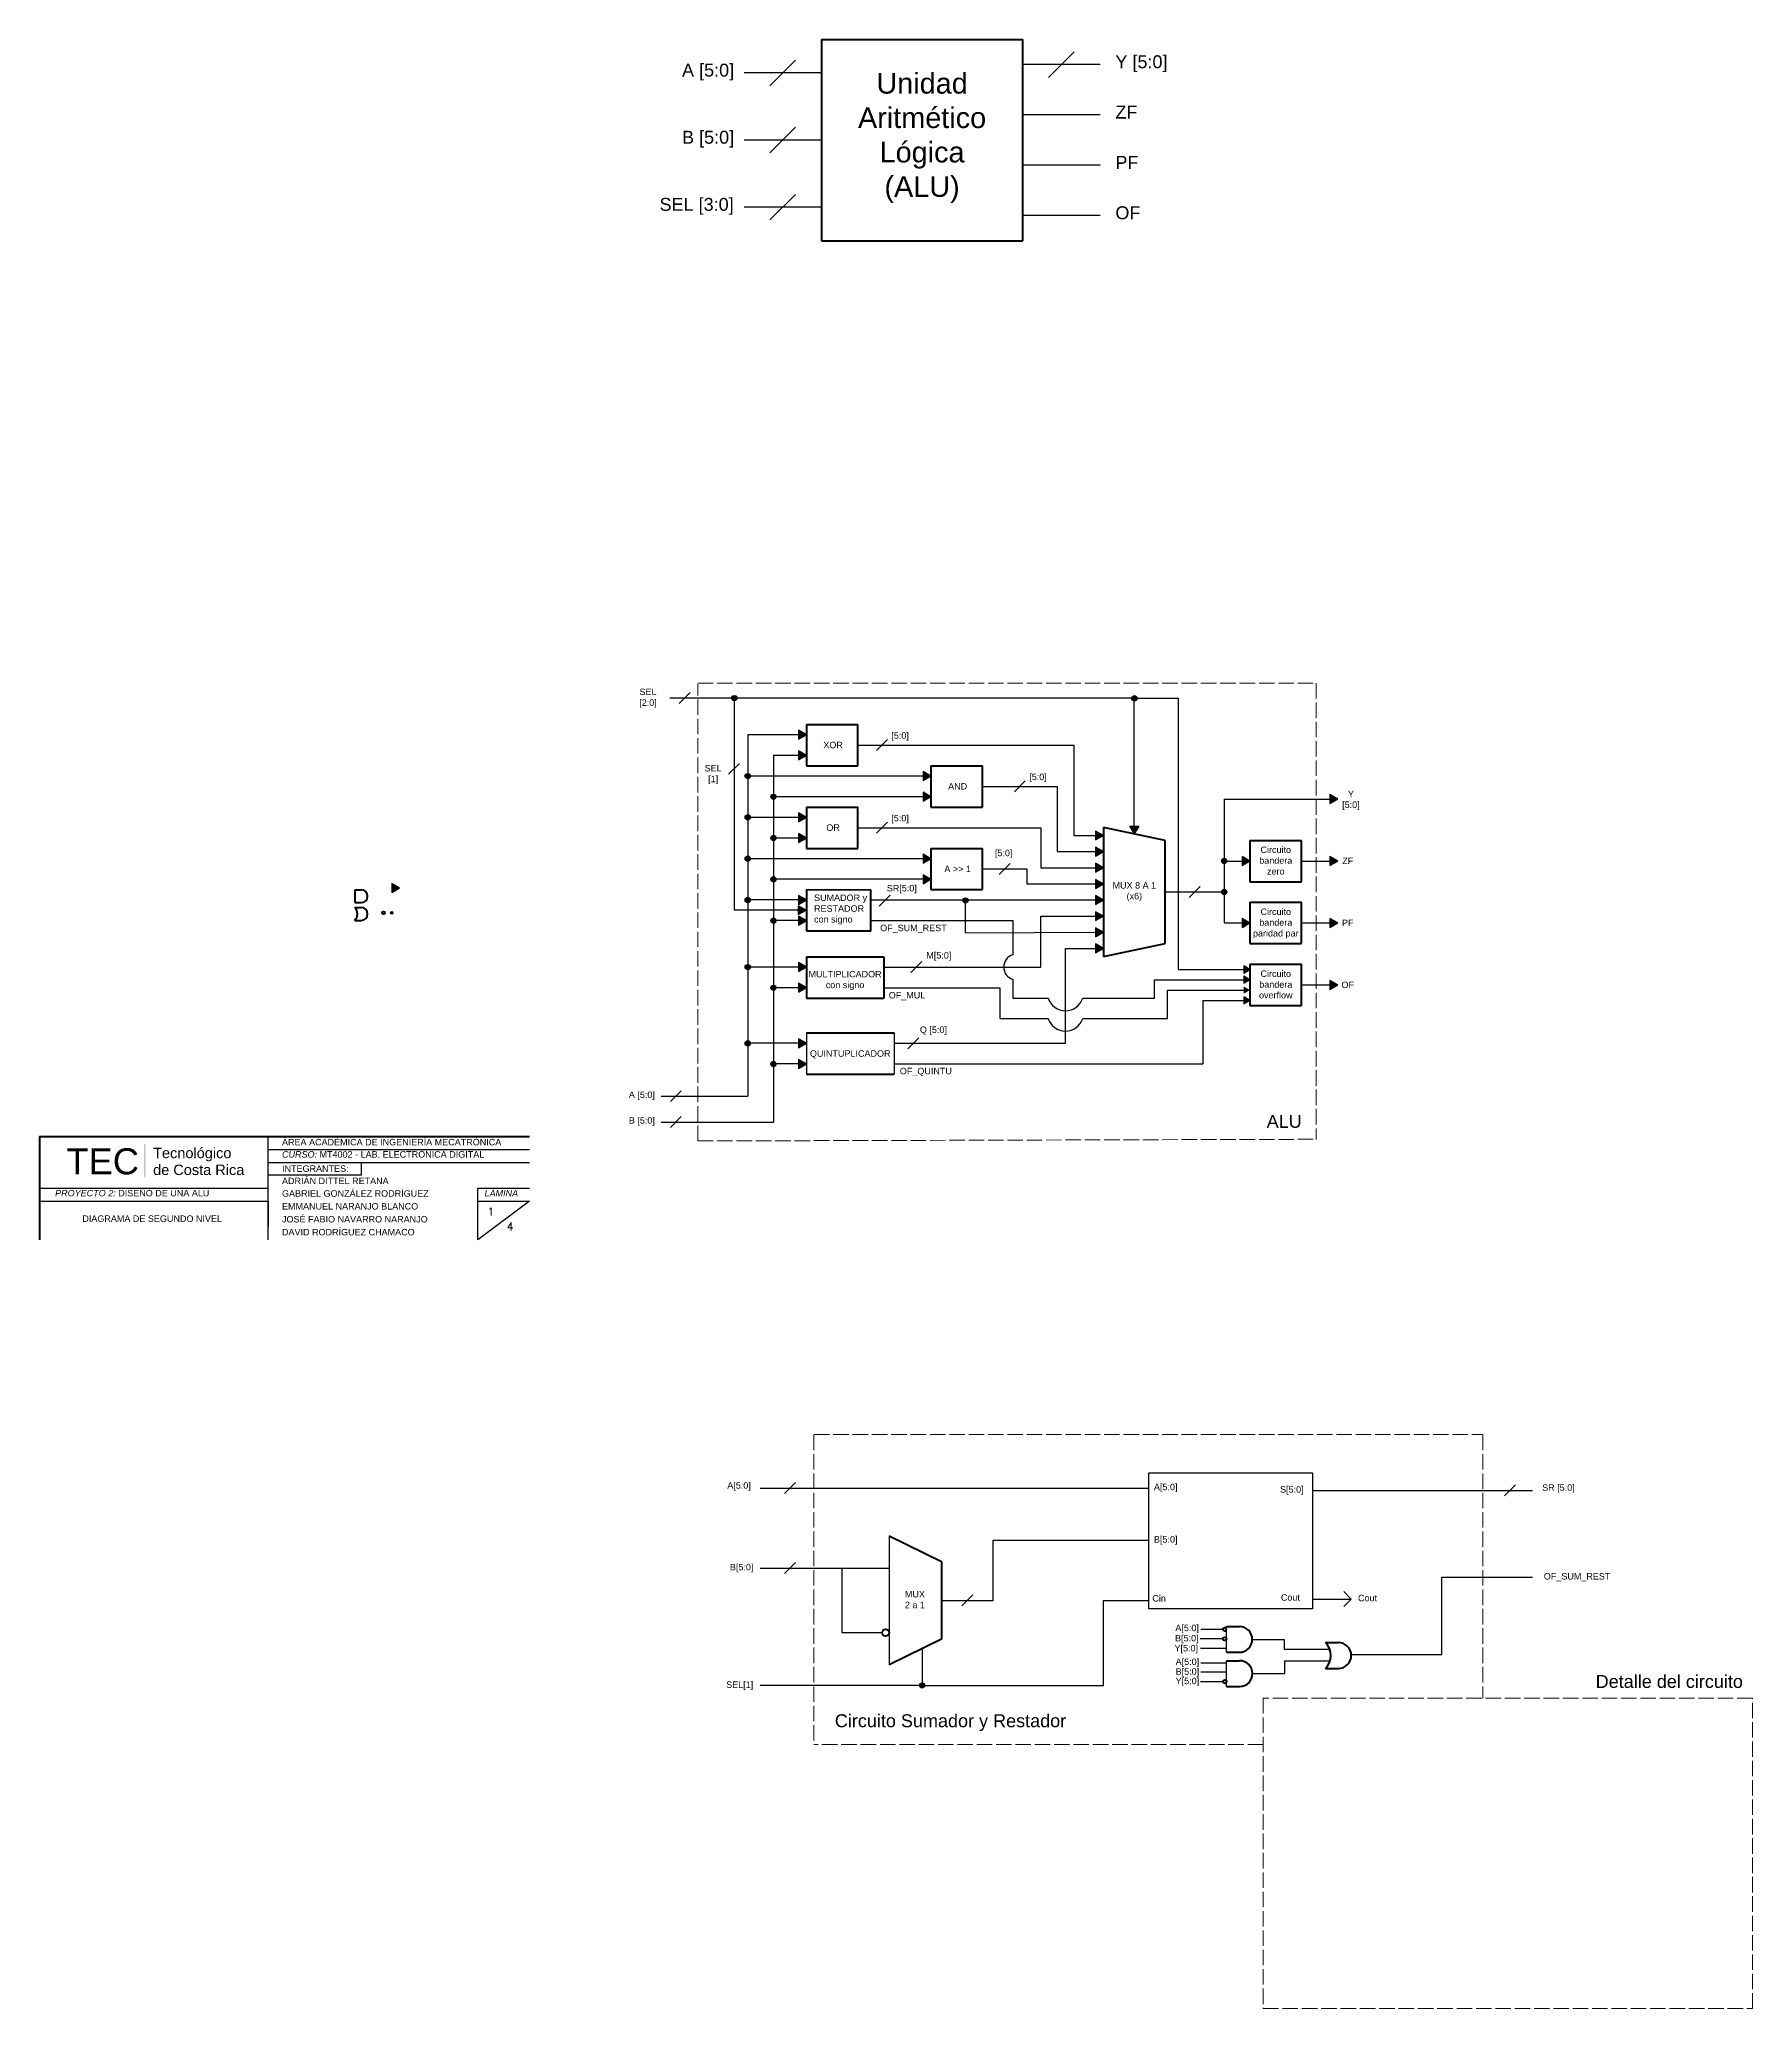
# Model space of a CAD drawing. Header units: millimetres. Extents: x -214 to 2146, y -376 to 1461.
# Drawn here: x -214 to 450, y -293 to 469 of the extents above; entities that cross this region are included whole.
import ezdxf

# ---------------------------------------------------------------- set-up
doc = ezdxf.new("R2010")
doc.units = ezdxf.units.MM
doc.header["$LTSCALE"] = 0.5
doc.linetypes.add('ACAD_ISO02W100', pattern=[15, 12, -3])
for name, color, linetype, lineweight in [('Cables', 7, 'Continuous', 30), ('Contorno', 7, 'Continuous', 40), ('Cuadro_dashed', 7, 'ACAD_ISO02W100', 20), ('Modulos', 7, 'Continuous', 40)]:
    doc.layers.add(name, color=color, linetype=linetype, lineweight=lineweight)
doc.layers.add('Texto', color=7, linetype='Continuous')
doc.styles.add('PDF Arial', font='arial.ttf')
doc.styles.add('Rotulado', font='arial.ttf', dxfattribs={"height": 10})
doc.styles.add('s1', font='romans.shx')

msp = doc.modelspace()

# ---------------------------------------------------------------- hatches: boundary and pattern name
at = {"layer": 'Cables'}
h = msp.add_hatch(color=256, dxfattribs=at)
h.dxf.hatch_style = 1
edge = h.paths.add_edge_path()
edge.add_arc((55.16, 214.22), 1, 0, 360)
h = msp.add_hatch(color=256, dxfattribs=at)
h.dxf.hatch_style = 1
edge = h.paths.add_edge_path()
edge.add_arc((210.2, 214.15), 1, 0, 360)
h = msp.add_hatch(color=256, dxfattribs=at)
h.dxf.hatch_style = 1
h.paths.add_polyline_path([(83.07, 200.03), (80.07, 201.76), (80.07, 198.3)])
h = msp.add_hatch(color=256, dxfattribs=at)
h.dxf.hatch_style = 1
h.paths.add_polyline_path([(83.07, 192.03), (80.07, 193.76), (80.07, 190.3)])
h = msp.add_hatch(color=256, dxfattribs=at)
h.dxf.hatch_style = 1
edge = h.paths.add_edge_path()
edge.add_arc((60.33, 184.03), 1, 0, 360)
h = msp.add_hatch(color=256, dxfattribs=at)
h.dxf.hatch_style = 1
h.paths.add_polyline_path([(131.34, 184.03), (128.34, 185.76), (128.34, 182.3)])
h = msp.add_hatch(color=256, dxfattribs=at)
h.dxf.hatch_style = 1
edge = h.paths.add_edge_path()
edge.add_arc((70.33, 176.03), 1, 0, 360)
h = msp.add_hatch(color=256, dxfattribs=at)
h.dxf.hatch_style = 1
h.paths.add_polyline_path([(131.34, 176.03), (128.34, 177.76), (128.34, 174.3)])
h = msp.add_hatch(color=256, dxfattribs=at)
h.dxf.hatch_style = 1
h.paths.add_polyline_path([(289.01, 175.12), (286.01, 176.86), (286.01, 173.39)])
h = msp.add_hatch(color=256, dxfattribs=at)
h.dxf.hatch_style = 1
edge = h.paths.add_edge_path()
edge.add_arc((60.33, 168.03), 1, 0, 360)
h = msp.add_hatch(color=256, dxfattribs=at)
h.dxf.hatch_style = 1
h.paths.add_polyline_path([(83.07, 168.03), (80.07, 169.76), (80.07, 166.3)])
h = msp.add_hatch(color=256, dxfattribs=at)
h.dxf.hatch_style = 1
edge = h.paths.add_edge_path()
edge.add_arc((70.33, 160.03), 1, 0, 360)
h = msp.add_hatch(color=256, dxfattribs=at)
h.dxf.hatch_style = 1
h.paths.add_polyline_path([(83.07, 160.03), (80.07, 161.76), (80.07, 158.3)])
h = msp.add_hatch(color=256, dxfattribs=at)
h.dxf.hatch_style = 1
h.paths.add_polyline_path([(198.19, 161), (195.19, 162.73), (195.19, 159.27)])
h = msp.add_hatch(color=256, dxfattribs=at)
h.dxf.hatch_style = 1
h.paths.add_polyline_path([(211.93, 164.62), (208.46, 164.62), (210.19, 161.62)])
h = msp.add_hatch(color=256, dxfattribs=at)
h.dxf.hatch_style = 1
edge = h.paths.add_edge_path()
edge.add_arc((60.33, 152.03), 1, 0, 360)
h = msp.add_hatch(color=256, dxfattribs=at)
h.dxf.hatch_style = 1
h.paths.add_polyline_path([(131.34, 152.03), (128.34, 153.76), (128.34, 150.3)])
h = msp.add_hatch(color=256, dxfattribs=at)
h.dxf.hatch_style = 1
h.paths.add_polyline_path([(198.19, 154.75), (195.19, 156.48), (195.19, 153.02)])
h = msp.add_hatch(color=256, dxfattribs=at)
h.dxf.hatch_style = 1
h.paths.add_polyline_path([(255.01, 151.12), (252.01, 152.86), (252.01, 149.39)])
h = msp.add_hatch(color=256, dxfattribs=at)
h.dxf.hatch_style = 1
h.paths.add_polyline_path([(289.01, 151.12), (286.01, 152.86), (286.01, 149.39)])
h = msp.add_hatch(color=256, dxfattribs=at)
h.dxf.hatch_style = 1
edge = h.paths.add_edge_path()
edge.add_arc((70.33, 144.03), 1, 0, 360)
h = msp.add_hatch(color=256, dxfattribs=at)
h.dxf.hatch_style = 1
h.paths.add_polyline_path([(131.34, 144.03), (128.34, 145.76), (128.34, 142.3)])
h = msp.add_hatch(color=256, dxfattribs=at)
h.dxf.hatch_style = 1
h.paths.add_polyline_path([(198.19, 148.5), (195.19, 150.23), (195.19, 146.77)])
h = msp.add_hatch(color=256, dxfattribs=at)
h.dxf.hatch_style = 1
edge = h.paths.add_edge_path()
edge.add_arc((245.01, 151.12), 1, 0, 360)
h = msp.add_hatch(color=256, dxfattribs=at)
h.dxf.hatch_style = 1
h.paths.add_polyline_path([(-74.6, 140.68), (-77.6, 142.41), (-77.6, 138.95)])
h = msp.add_hatch(color=256, dxfattribs=at)
h.dxf.hatch_style = 1
h.paths.add_polyline_path([(83.07, 136.03), (80.07, 137.76), (80.07, 134.3)])
h = msp.add_hatch(color=256, dxfattribs=at)
h.dxf.hatch_style = 1
h.paths.add_polyline_path([(198.19, 142.25), (195.19, 143.98), (195.19, 140.52)])
h = msp.add_hatch(color=256, dxfattribs=at)
h.dxf.hatch_style = 1
h.paths.add_polyline_path([(198.19, 136), (195.19, 137.73), (195.19, 134.27)])
h = msp.add_hatch(color=256, dxfattribs=at)
h.dxf.hatch_style = 1
edge = h.paths.add_edge_path()
edge.add_arc((245.01, 139.12), 1, 0, 360)
h = msp.add_hatch(color=256, dxfattribs=at)
h.dxf.hatch_style = 1
h.paths.add_polyline_path([(-77.14, 131.02, 1), (-78.14, 131.02, 1)])
h = msp.add_hatch(color=256, dxfattribs=at)
h.dxf.hatch_style = 1
edge = h.paths.add_edge_path()
edge.add_arc((60.33, 136.03), 1, 0, 360)
h = msp.add_hatch(color=256, dxfattribs=at)
h.dxf.hatch_style = 1
h.paths.add_polyline_path([(82.94, 132.08), (79.94, 133.81), (79.94, 130.35)])
h = msp.add_hatch(color=256, dxfattribs=at)
h.dxf.hatch_style = 1
h.paths.add_polyline_path([(83.07, 128.03), (80.07, 129.76), (80.07, 126.3)])
h = msp.add_hatch(color=256, dxfattribs=at)
h.dxf.hatch_style = 1
edge = h.paths.add_edge_path()
edge.add_arc((144.8, 135.84), 1, 0, 360)
h = msp.add_hatch(color=256, dxfattribs=at)
h.dxf.hatch_style = 1
h.paths.add_polyline_path([(198.19, 129.75), (195.19, 131.48), (195.19, 128.02)])
h = msp.add_hatch(color=256, dxfattribs=at)
h.dxf.hatch_style = 1
edge = h.paths.add_edge_path()
edge.add_arc((70.33, 128.03), 1, 0, 360)
h = msp.add_hatch(color=256, dxfattribs=at)
h.dxf.hatch_style = 1
h.paths.add_polyline_path([(198.19, 123.5), (195.19, 125.23), (195.19, 121.77)])
h = msp.add_hatch(color=256, dxfattribs=at)
h.dxf.hatch_style = 1
h.paths.add_polyline_path([(255.01, 127.12), (252.01, 128.86), (252.01, 125.39)])
h = msp.add_hatch(color=256, dxfattribs=at)
h.dxf.hatch_style = 1
h.paths.add_polyline_path([(289.01, 127.12), (286.01, 128.86), (286.01, 125.39)])
h = msp.add_hatch(color=256, dxfattribs=at)
h.dxf.hatch_style = 1
h.paths.add_polyline_path([(198.19, 117.25), (195.19, 118.98), (195.19, 115.52)])
h = msp.add_hatch(color=256, dxfattribs=at)
h.dxf.hatch_style = 1
edge = h.paths.add_edge_path()
edge.add_arc((60.33, 110.03), 1, 0, 360)
h = msp.add_hatch(color=256, dxfattribs=at)
h.dxf.hatch_style = 1
h.paths.add_polyline_path([(83.07, 110.03), (80.07, 111.76), (80.07, 108.3)])
h = msp.add_hatch(color=256, dxfattribs=at)
h.dxf.hatch_style = 1
h.paths.add_polyline_path([(255.01, 109.12), (252.61, 110.51), (252.61, 107.74)])
h = msp.add_hatch(color=256, dxfattribs=at)
h.dxf.hatch_style = 1
edge = h.paths.add_edge_path()
edge.add_arc((70.33, 102.03), 1, 0, 360)
h = msp.add_hatch(color=256, dxfattribs=at)
h.dxf.hatch_style = 1
h.paths.add_polyline_path([(83.07, 102.03), (80.07, 103.76), (80.07, 100.3)])
h = msp.add_hatch(color=256, dxfattribs=at)
h.dxf.hatch_style = 1
h.paths.add_polyline_path([(254.93, 101.1), (252.53, 102.48), (252.53, 99.71)])
h = msp.add_hatch(color=256, dxfattribs=at)
h.dxf.hatch_style = 1
h.paths.add_polyline_path([(254.99, 105.13), (252.59, 106.52), (252.59, 103.74)])
h = msp.add_hatch(color=256, dxfattribs=at)
h.dxf.hatch_style = 1
h.paths.add_polyline_path([(255.01, 105.12), (252.61, 106.51), (252.61, 103.74)])
h = msp.add_hatch(color=256, dxfattribs=at)
h.dxf.hatch_style = 1
h.paths.add_polyline_path([(255.01, 101.12), (252.61, 102.51), (252.61, 99.74)])
h = msp.add_hatch(color=256, dxfattribs=at)
h.dxf.hatch_style = 1
h.paths.add_polyline_path([(289.01, 103.12), (286.01, 104.86), (286.01, 101.39)])
h = msp.add_hatch(color=256, dxfattribs=at)
h.dxf.hatch_style = 1
h.paths.add_polyline_path([(255.01, 97.12), (252.61, 98.51), (252.61, 95.74)])
h = msp.add_hatch(color=256, dxfattribs=at)
h.dxf.hatch_style = 1
edge = h.paths.add_edge_path()
edge.add_arc((60.33, 80.5), 1, 0, 360)
h = msp.add_hatch(color=256, dxfattribs=at)
h.dxf.hatch_style = 1
h.paths.add_polyline_path([(80.07, 78.77), (83.07, 80.5), (80.07, 82.23)])
h = msp.add_hatch(color=256, dxfattribs=at)
h.dxf.hatch_style = 1
edge = h.paths.add_edge_path()
edge.add_arc((70.33, 72.5), 1, 0, 360)
h = msp.add_hatch(color=256, dxfattribs=at)
h.dxf.hatch_style = 1
h.paths.add_polyline_path([(80.07, 70.77), (83.07, 72.5), (80.07, 74.23)])
h = msp.add_hatch(color=256, dxfattribs=at)
h.dxf.hatch_style = 1
edge = h.paths.add_edge_path()
edge.add_arc((127.92, -168.24), 1, 0, 360)

# ---------------------------------------------------------------- linework, layer by layer
for p, q in [((-125.48, 4.37), (-125.48, 44.37)), ((-125.48, 39.37), (-24.19, 39.37)), ((-125.48, 34.37), (-24.19, 34.37)), ((-214.19, 24.37), (-125.48, 24.37)), ((-89.28, 29.37), (-125.48, 29.37)), ((-44.19, 24.37), (-24.19, 24.37)), ((-44.19, 4.37), (-44.19, 24.37)), ((-214.19, 19.37), (-125.48, 19.37)), ((-125.48, 19.37), (-125.48, 14.37)), ((-44.19, 19.37), (-24.19, 19.37)), ((-24.19, 19.37), (-44.19, 4.37)), ((-125.48, 14.37), (-125.48, 9.37))]:
    msp.add_line(p, q)
at = {"color": 7}
msp.add_line((-89.28, 29.37), (-89.28, 34.37), dxfattribs=at)
at = {"color": 251, "true_color": 0x4b4b4b, "transparency": 33554559}
for points in [[(-172.97, 41.35), (-173.69, 41.35), (-172.97, 28.59)], [(-173.69, 41.35), (-172.97, 28.59), (-173.69, 28.59)]]:
    msp.add_solid(points, dxfattribs=at)
at = {"layer": 'Cables', "color": 7}
for p, q in [((88.92, 469.4), (88.92, 443.4)), ((166.92, 469.4), (166.92, 449.9)), ((68.97, 451.45), (78.87, 461.35)), ((196.92, 459.65), (166.92, 459.65)), ((176.97, 454.7), (186.87, 464.6)), ((88.92, 456.4), (58.92, 456.4)), ((88.92, 443.4), (88.92, 417.4)), ((166.92, 449.9), (166.92, 430.4)), ((68.97, 425.45), (78.87, 435.35)), ((196.92, 440.15), (166.92, 440.15)), ((88.92, 430.4), (58.92, 430.4)), ((166.92, 430.4), (166.92, 410.9)), ((196.92, 420.65), (166.92, 420.65)), ((88.92, 417.4), (88.92, 391.4)), ((88.92, 404.4), (58.92, 404.4)), ((68.97, 399.45), (78.87, 409.35)), ((166.92, 410.9), (166.92, 391.4)), ((196.92, 401.15), (166.92, 401.15)), ((210.19, 214.22), (30.19, 214.22)), ((210.19, 161.62), (210.19, 214.22)), ((60.33, 200.03), (60.33, 60.02)), ((83.07, 200.03), (60.33, 200.03)), ((83.07, 204.03), (83.07, 196.03)), ((70.33, 192.03), (70.33, 50.02)), ((83.07, 192.03), (70.33, 192.03)), ((83.07, 196.03), (83.07, 188.03)), ((103.07, 196.03), (186.77, 196.03)), ((186.77, 196.03), (186.77, 161)), ((128.34, 184.03), (60.33, 184.03)), ((131.34, 188.03), (131.34, 180.03)), ((128.34, 176.03), (70.33, 176.03)), ((131.34, 180.03), (131.34, 172.03)), ((151.34, 180.03), (180.28, 180.03)), ((180.28, 180.03), (180.28, 154.75)), ((83.07, 168.03), (60.33, 168.03)), ((83.07, 172.03), (83.07, 164.03)), ((245.01, 175.12), (245.01, 127.12)), ((245.01, 175.12), (245.01, 151.12)), ((245.01, 175.12), (287.01, 175.12)), ((83.07, 164.03), (83.07, 156.03)), ((103.07, 164.03), (173.98, 164.03)), ((173.98, 164.03), (173.98, 148.5)), ((186.77, 161), (198.19, 161)), ((198.19, 164.12), (198.19, 157.87)), ((83.07, 160.03), (70.33, 160.03)), ((131.34, 156.03), (131.34, 148.03)), ((180.28, 154.75), (198.19, 154.75)), ((198.19, 157.87), (198.19, 151.62)), ((255.01, 159.12), (255.01, 151.12)), ((128.34, 152.03), (60.33, 152.03)), ((131.34, 148.03), (131.34, 140.03)), ((151.34, 148.03), (168.47, 148.03)), ((168.47, 148.03), (168.47, 142.25)), ((173.98, 148.5), (198.19, 148.5)), ((198.19, 151.62), (198.19, 145.37)), ((198.19, 145.37), (198.19, 139.12)), ((245.01, 151.12), (245.01, 127.12)), ((245.01, 151.12), (255.01, 151.12)), ((255.01, 151.12), (255.01, 143.12)), ((275.01, 151.12), (287.01, 151.12)), ((128.34, 144.03), (70.33, 144.03)), ((83.07, 140.03), (83.07, 132.03)), ((108.1, 131.98), (108.1, 139.98)), ((168.47, 142.25), (198.19, 142.25)), ((198.19, 139.12), (198.19, 132.87)), ((222.19, 139.12), (245.01, 139.12)), ((82.94, 132.08), (55.16, 132.08)), ((83.07, 136.03), (60.33, 136.03)), ((83.07, 132.03), (83.07, 124.03)), ((108.1, 136.03), (195.19, 136.03)), ((108.1, 123.98), (108.1, 131.98)), ((144.77, 123.29), (144.77, 135.81)), ((173.98, 110.03), (173.98, 129.75)), ((173.98, 129.75), (198.19, 129.75)), ((198.19, 132.87), (198.19, 126.62)), ((255.01, 135.12), (255.01, 127.12)), ((83.07, 128.03), (70.33, 128.03)), ((108.1, 128.03), (163.07, 128.03)), ((144.77, 123.29), (198.19, 123.5)), ((163.07, 128.03), (163.07, 114.8)), ((198.19, 126.62), (198.19, 120.37)), ((245.01, 127.12), (245.01, 127.12)), ((245.01, 127.12), (255.01, 127.12)), ((255.01, 127.12), (255.01, 119.12)), ((275.01, 127.12), (287.01, 127.12)), ((183.49, 80.5), (183.51, 117.25)), ((183.51, 117.25), (198.19, 117.25)), ((198.19, 120.37), (198.19, 114.12)), ((80.07, 110.03), (60.33, 110.03)), ((83.07, 114.03), (83.07, 106.03)), ((113.07, 114.03), (113.07, 106.03)), ((113.07, 110.03), (173.98, 110.03)), ((235.34, 109.12), (252.61, 109.12)), ((255.01, 111.12), (255.01, 107.12)), ((255.01, 107.12), (255.01, 103.12)), ((80.07, 102.03), (70.33, 102.03)), ((83.07, 106.03), (83.07, 98.03)), ((113.07, 106.03), (113.07, 98.03)), ((113.07, 102.03), (158.07, 102.03)), ((158.07, 102.03), (158.07, 90.17)), ((163.07, 105.26), (163.07, 98.03)), ((218.05, 105.13), (252.59, 105.13)), ((218.07, 98.03), (218.07, 105.13)), ((222.99, 101.1), (252.53, 101.1)), ((223.07, 90.17), (223.07, 101.1)), ((255.01, 103.12), (255.01, 99.12)), ((275.01, 103.12), (287.01, 103.12)), ((163.07, 98.03), (176.82, 98.03)), ((190.18, 98.03), (218.07, 98.03)), ((236.77, 97.12), (252.61, 97.12)), ((255.01, 99.12), (255.01, 95.12)), ((83.07, 84.5), (83.07, 76.5)), ((158.07, 90.17), (176.82, 90.17)), ((190.18, 90.17), (223.07, 90.17)), ((80.07, 80.5), (60.33, 80.5)), ((83.07, 76.5), (83.07, 68.5)), ((117.07, 80.5), (183.49, 80.5)), ((80.07, 72.5), (70.33, 72.5)), ((117.07, 72.5), (236.77, 72.5)), ((26.8, 60.02), (60.33, 60.02)), ((26.8, 50.02), (70.33, 50.02)), ((65.13, -91.76), (215.86, -91.76)), ((279.27, -92.67), (364.45, -92.67)), ((115.13, -110.29), (115.13, -135.29)), ((155.44, -111.96), (215.83, -111.96)), ((65.13, -122.79), (115.13, -122.79)), ((96.84, -122.79), (96.84, -147.79)), ((115.13, -135.29), (115.13, -160.29)), ((198.28, -135.29), (215.83, -135.29)), ((279.27, -134.79), (294.27, -134.79)), ((96.84, -147.79), (112.46, -147.79)), ((244.52, -150.19), (235.73, -150.19)), ((244.53, -146.56), (235.9, -146.56)), ((245.91, -150.4), (245.91, -145.4)), ((245.91, -155.4), (245.91, -150.4)), ((255.91, -150.4), (268.3, -150.4)), ((268.3, -150.41), (268.3, -154.19)), ((127.92, -153.99), (127.92, -168.24)), ((245.97, -163.67), (245.97, -158.67)), ((268.3, -154.19), (285.86, -154.19)), ((268.38, -158.67), (286.04, -158.67)), ((268.38, -158.67), (268.38, -163.67)), ((294.27, -156.27), (329.36, -156.27)), ((244.59, -166.83), (235.81, -166.83)), ((245.97, -168.67), (245.97, -163.67)), ((255.97, -163.67), (268.38, -163.67))]:
    msp.add_line(p, q, dxfattribs=at)
at = {"layer": 'Cables'}
for p, q in [((33.79, 212.1), (38.03, 216.34)), ((55.16, 132.08), (55.16, 214.22)), ((210.19, 214.22), (227.24, 214.22)), ((227.24, 214.22), (227.24, 109.11)), ((110.22, 193.91), (114.46, 198.15)), ((52.89, 184.7), (57.13, 188.94)), ((163.69, 177.91), (167.93, 182.15)), ((110.22, 161.91), (114.46, 166.15)), ((157.78, 145.91), (162.03, 150.15)), ((111.27, 133.66), (115.52, 137.9)), ((231.48, 137), (235.72, 141.25)), ((123.6, 107.91), (127.84, 112.15)), ((227.24, 109.11), (235.34, 109.12)), ((236.77, 97.12), (236.77, 72.5)), ((117.07, 84.5), (117.07, 68.5)), ((122.42, 78.38), (126.66, 82.62)), ((30.37, 57.9), (34.61, 62.15)), ((30.37, 47.9), (34.61, 52.15)), ((74.57, -93.88), (78.81, -89.63)), ((353.7, -94.79), (357.94, -90.55)), ((155.44, -135.29), (155.44, -111.96)), ((74.57, -124.91), (78.81, -120.66)), ((329.36, -156.27), (329.36, -126.27)), ((329.36, -126.27), (364.45, -126.27)), ((135.44, -135.29), (155.44, -135.29)), ((143.31, -137.41), (147.56, -133.16)), ((198.28, -168.24), (198.28, -135.29)), ((291.36, -131.86), (294.26, -134.79)), ((291.36, -137.72), (294.26, -134.79)), ((245.79, -153.89), (235.79, -153.89)), ((245.96, -159.59), (235.96, -159.59)), ((245.92, -163.05), (235.92, -163.05)), ((127.92, -168.24), (65.13, -168.24)), ((127.92, -168.24), (198.28, -168.24))]:
    msp.add_line(p, q, dxfattribs=at)
at = {"layer": 'Cables', "color": 7}
for points in [[(83.07, 200.03), (80.07, 201.76), (80.07, 198.3)], [(83.07, 192.03), (80.07, 193.76), (80.07, 190.3)], [(131.34, 184.03), (128.34, 185.76), (128.34, 182.3)], [(131.34, 176.03), (128.34, 177.76), (128.34, 174.3)], [(289.01, 175.12), (286.01, 176.86), (286.01, 173.39)], [(83.07, 168.03), (80.07, 169.76), (80.07, 166.3)], [(83.07, 160.03), (80.07, 161.76), (80.07, 158.3)], [(198.19, 161), (195.19, 162.73), (195.19, 159.27)], [(210.19, 161.62), (208.46, 164.62), (211.93, 164.62)], [(131.34, 152.03), (128.34, 153.76), (128.34, 150.3)], [(198.19, 154.75), (195.19, 156.48), (195.19, 153.02)], [(255.01, 151.12), (252.01, 152.86), (252.01, 149.39)], [(289.01, 151.12), (286.01, 152.86), (286.01, 149.39)], [(131.34, 144.03), (128.34, 145.76), (128.34, 142.3)], [(198.19, 148.5), (195.19, 150.23), (195.19, 146.77)], [(-74.6, 140.68), (-77.6, 142.41), (-77.6, 138.95)], [(83.07, 136.03), (80.07, 137.76), (80.07, 134.3)], [(198.19, 142.25), (195.19, 143.98), (195.19, 140.52)], [(198.19, 136), (195.19, 137.73), (195.19, 134.27)], [(82.94, 132.08), (79.94, 133.81), (79.94, 130.35)], [(83.07, 128.03), (80.07, 129.76), (80.07, 126.3)], [(198.19, 129.75), (195.19, 131.48), (195.19, 128.02)], [(198.19, 123.5), (195.19, 125.23), (195.19, 121.77)], [(255.01, 127.12), (252.01, 128.86), (252.01, 125.39)], [(289.01, 127.12), (286.01, 128.86), (286.01, 125.39)], [(198.19, 117.25), (195.19, 118.98), (195.19, 115.52)], [(83.07, 110.03), (80.07, 111.76), (80.07, 108.3)], [(255.01, 109.12), (252.61, 110.51), (252.61, 107.74)], [(83.07, 102.03), (80.07, 103.76), (80.07, 100.3)], [(254.99, 105.13), (252.59, 106.52), (252.59, 103.74)], [(255.01, 105.12), (252.61, 106.51), (252.61, 103.74)], [(289.01, 103.12), (286.01, 104.86), (286.01, 101.39)], [(255.01, 97.12), (252.61, 98.51), (252.61, 95.74)], [(83.07, 80.5), (80.07, 82.23), (80.07, 78.77)], [(83.07, 72.5), (80.07, 74.23), (80.07, 70.77)], [(215.85, -85.84), (279.27, -85.84), (279.27, -138.62), (215.85, -138.62)]]:
    msp.add_lwpolyline(points, close=True, dxfattribs=at)
at = {"layer": 'Cables'}
for centre, radius in [((55.16, 214.22), 1), ((210.2, 214.15), 1), ((60.33, 184.03), 1), ((70.33, 176.03), 1), ((60.33, 168.03), 1), ((70.33, 160.03), 1), ((60.33, 152.03), 1), ((70.33, 144.03), 1), ((245.01, 151.12), 1), ((245.01, 139.12), 1), ((-77.64, 131.02), 0.5), ((60.33, 136.03), 1), ((144.8, 135.84), 1), ((70.33, 128.03), 1), ((60.33, 110.03), 1), ((70.33, 102.03), 1), ((60.33, 80.5), 1), ((70.33, 72.5), 1), ((127.92, -168.24), 1)]:
    msp.add_circle(centre, radius, dxfattribs=at)
at = {"layer": 'Cables', "color": 7}
for centre, radius, start, end in [((164.57, 110.03), 5, 107.4026, 252.5974), ((183.5, 100.12), 7, 197.4026, 342.5974), ((183.5, 92.26), 7, 197.4026, 342.5974)]:
    msp.add_arc(centre, radius, start, end, dxfattribs=at)
at = {"layer": 'Contorno'}
for p, q in [((-91.96, 139.99), (-91.96, 134.99)), ((-91.96, 139.99), (-89.46, 139.99)), ((-91.96, 134.99), (-89.46, 134.99)), ((-91.96, 133.12), (-89.46, 133.12)), ((-91.96, 128.12), (-89.46, 128.12)), ((-214.19, 44.37), (-214.19, 4.37)), ((-214.19, 44.37), (-24.19, 44.37)), ((245.91, -145.4), (250.91, -145.4)), ((284.28, -151.65), (289.28, -151.65)), ((245.91, -155.4), (250.91, -155.4)), ((245.97, -158.67), (250.97, -158.67)), ((284.28, -161.65), (289.28, -161.65)), ((245.97, -168.67), (250.97, -168.67))]:
    msp.add_line(p, q, dxfattribs=at)
for centre, radius in [((-80.83, 131.02), 0.5), ((113.78, -147.78), 1.33), ((245.22, -146.53), 0.685), ((245.22, -150.19), 0.685), ((245.26, -166.78), 0.685)]:
    msp.add_circle(centre, radius, dxfattribs=at)
for centre, radius, start, end in [((-89.46, 137.49), 2.5, 270, 90), ((-94.46, 130.62), 3.54, 315, 45), ((-89.46, 130.62), 2.5, 270, 90), ((250.91, -150.4), 5, 270, 90), ((279.28, -156.65), 7.07, 315, 45), ((289.28, -156.65), 5, 270, 90), ((250.97, -163.67), 5, 270, 90)]:
    msp.add_arc(centre, radius, start, end, dxfattribs=at)
at = {"layer": 'Cuadro_dashed', "color": 7}
for p, q in [((41.01, 220.06), (280.61, 220.06)), ((41.01, 42.71), (41.01, 219.58)), ((280.61, 220.06), (280.61, 43.18)), ((41.01, 42.67), (280.61, 43.33)), ((86, -71.09), (86, -191.09)), ((86, -71.09), (345.12, -71.09)), ((345.25, -71.09), (345.27, -173.15)), ((260.12, -191.09), (86, -191.09))]:
    msp.add_line(p, q, dxfattribs=at)
at = {"layer": 'Cuadro_dashed'}
for p, q in [((260.12, -173.15), (260.12, -293.43)), ((449.83, -173.15), (260.12, -173.15)), ((449.83, -293.43), (449.83, -173.15)), ((260.12, -293.43), (449.83, -293.43))]:
    msp.add_line(p, q, dxfattribs=at)
at = {"layer": 'Modulos', "color": 7}
for p, q in [((88.92, 469.4), (88.92, 391.4)), ((88.92, 469.4), (166.92, 469.4)), ((166.92, 391.4), (166.92, 469.4)), ((88.92, 391.4), (166.92, 391.4)), ((198.19, 164.12), (198.19, 114.12)), ((222.19, 159.12), (198.19, 164.12)), ((222.19, 119.12), (222.19, 159.12)), ((198.19, 114.12), (222.19, 119.12)), ((113.07, 114.03), (113.07, 98.03)), ((115.13, -110.29), (135.44, -120.29)), ((135.44, -120.29), (135.44, -150.29)), ((135.44, -150.29), (115.13, -160.29))]:
    msp.add_line(p, q, dxfattribs=at)
at = {"layer": 'Modulos'}
for p, q in [((83.07, 204.03), (103.07, 204.03)), ((83.07, 204.03), (83.07, 188.03)), ((103.07, 188.03), (103.07, 204.03)), ((83.07, 188.03), (103.07, 188.03)), ((131.34, 188.03), (151.34, 188.03)), ((131.34, 188.03), (131.34, 172.03)), ((151.34, 172.03), (151.34, 188.03)), ((83.07, 172.03), (103.07, 172.03)), ((83.07, 172.03), (83.07, 156.03)), ((103.07, 156.03), (103.07, 172.03)), ((131.34, 172.03), (151.34, 172.03)), ((83.07, 156.03), (103.07, 156.03)), ((131.34, 156.03), (151.34, 156.03)), ((131.34, 156.03), (131.34, 140.03)), ((151.34, 140.03), (151.34, 156.03)), ((255.01, 159.12), (275.01, 159.12)), ((255.01, 159.12), (255.01, 143.12)), ((275.01, 143.12), (275.01, 159.12)), ((83.07, 140.03), (108.1, 139.98)), ((83.07, 140.03), (83.07, 124.03)), ((108.1, 123.92), (108.1, 139.92)), ((131.34, 140.03), (151.34, 140.03)), ((255.01, 143.12), (275.01, 143.12)), ((255.01, 135.12), (275.01, 135.12)), ((255.01, 135.12), (255.01, 119.12)), ((275.01, 119.12), (275.01, 135.12)), ((83.07, 124.03), (108.1, 124.03)), ((255.01, 119.12), (275.01, 119.12)), ((83.07, 114.03), (113.07, 114.03)), ((83.07, 114.03), (83.07, 98.03)), ((255.01, 111.12), (275.01, 111.12)), ((255.01, 111.12), (255.01, 95.12)), ((275.01, 95.12), (275.01, 111.12)), ((83.07, 98.03), (113.07, 98.03)), ((255.01, 95.12), (275.01, 95.12)), ((83.07, 84.5), (117.07, 84.5)), ((83.07, 68.5), (117.07, 68.5))]:
    msp.add_line(p, q, dxfattribs=at)

# ---------------------------------------------------------------- texts
at = {"color": 250, "true_color": 0x1c1c1c, "attachment_point": 7, "style": 'PDF Arial'}
for s, insert, char_height in [('TEC', (-203.73, 29.61), 10.079), ('Tecnológico', (-170.11, 34.79), 4.0315), ('de Costa Rica', (-170.11, 29.42), 4.0315)]:
    msp.add_mtext(s, dxfattribs=dict(at, insert=insert, char_height=char_height))
at = {"layer": 'Texto', "color": 7, "attachment_point": 1, "style": 'Rotulado'}
for s, width, heights, insert, char_height in [('A [5:0]', 23.14, [9.56], (34.89, 459.99), 5), ('Y [5:0]', 23.14, [9.56], (202.85, 463.24), 5), ('\\pxqc;Unidad Aritmético Lógica\\P(ALU)', 78, [53.22], (88.92, 456.4), 8), ('ZF', 23.14, [9.56], (202.85, 443.74), 5), ('B [5:0]', 23.14, [9.56], (34.89, 433.99), 5), ('PF', 23.14, [9.56], (202.85, 424.24), 5), ('SEL [3:0]', 31.8461, [9.79], (26.18, 407.99), 5), ('OF', 23.14, [9.56], (202.85, 404.74), 5), ('A[5:0]', 10.3743, [3.2], (52.43, -89.51), 2.5), ('A[5:0]', 10.3743, [3.2], (217.79, -90.1), 2.5), ('S[5:0]', 10.3743, [3.2], (266.67, -91.05), 2.5), ('SR [5:0]', 14.6628, [4.4], (368.26, -90.35), 2.5), ('B[5:0]', 10.3743, [3.2], (217.79, -110.4), 2.5), ('B[5:0]', 10.3743, [3.2], (53.43, -121.15), 2.5), ('OF_SUM_REST', 10.3743, [11.36], (368.9, -124.72), 2.5), ('\\pxqc;MUX\\P2 a 1', 10.2326, [7.31], (120.04, -131.66), 2.5), ('Cin', 10.3743, [3.2], (217.15, -133.23), 2.5), ('Cout', 10.3743, [3.2], (266.99, -132.92), 2.5), ('Cout', 10.3743, [3.2], (296.89, -133.13), 2.5), ('A[5:0]', 10.3743, [3.2], (226.09, -144.71), 2.5), ('Y[5:0]', 10.3743, [3.2], (225.76, -152.57), 2.5), ('B[5:0]', 10.3743, [3.2], (225.98, -148.69), 2.5), ('A[5:0]', 10.3743, [3.2], (226.2, -157.84), 2.5), ('SEL[1]', 10.3743, [3.2], (51.99, -166.7), 2.5), ('Y[5:0]', 10.3743, [3.2], (226.2, -165.26), 2.5), ('B[5:0]', 10.3743, [3.2], (226.2, -161.61), 2.5)]:
    msp.add_mtext_dynamic_manual_height_columns(s, width=width, gutter_width=50, heights=heights, dxfattribs=dict(at, insert=insert, char_height=char_height))
at = {"layer": 'Texto', "style": 'Rotulado'}
for s, width, gutter_width, heights, insert, char_height, attachment_point in [('\\pxqc;SEL [2:0]', 10.2107, 29.51, [7.76], (16.59, 217.9), 2.5, 1), ('\\pxqc;[5:0]', 9.8135, 29.51, [4.31], (114.5, 200.97), 2.5, 1), ('\\pxqc;XOR', 12.7925, 29.51, [3.45], (87.05, 197.31), 2.5, 1), ('\\pxqc;SEL \\P[1]', 10.5622, 29.51, [8.78], (41.67, 180.9), 2.5, 7), ('\\pxqc;[5:0]', 9.8135, 29.51, [4.31], (167.96, 184.97), 2.5, 1), ('\\pxqc;AND', 12.7925, 29.51, [3.45], (135.32, 181.31), 2.5, 1), ('\\pxqc;Y \\P[5:0]', 9.4316, 29.51, [7.87], (289.42, 178.35), 2.5, 1), ('\\pxqc;[5:0]', 9.8135, 29.51, [4.31], (114.5, 168.97), 2.5, 1), ('\\pxqc;OR', 12.7925, 29.51, [3.45], (87.05, 165.31), 2.5, 1), ('\\pxqc;[5:0]', 9.8135, 29.51, [4.31], (154.63, 155.49), 2.5, 1), ('\\pxqc;Circuito bandera zero', 20, 29.51, [12], (255.01, 156.72), 2.5, 1), ('\\pxqc;A >> 1', 12.7925, 29.51, [3.45], (135.32, 149.31), 2.5, 1), ('\\pxqc;ZF', 5.1661, 29.51, [3.45], (290.32, 152.41), 2.5, 1), ('SUMADOR y RESTADOR con signo', 23.771, 29.51, [13.65], (86.05, 138.13), 2.5, 1), ('\\pxqc;SR[5:0]', 9.8135, 29.51, [4.31], (115.17, 141.84), 2.5, 1), ('\\pxqc;MUX 8 A 1\\P(x6)', 24, 29.51, [9.2], (198.19, 142.95), 2.5, 1), ('\\pxqc;Circuito bandera paridad par', 20, 29.51, [12], (255.01, 132.72), 2.5, 1), ('\\pxqc;OF_SUM_REST', 5.1661, 29.51, [3.45], (121.99, 126.44), 2.5, 1), ('\\pxqc;PF', 5.1661, 29.51, [3.45], (290.32, 128.41), 2.5, 1), ('\\pxqc;M[5:0]', 9.8135, 29.51, [4.31], (129.51, 115.83), 2.5, 1), ('\\pxqc;MULTIPLICADOR con signo', 30, 29.51, [8.73], (83.07, 108.55), 2.5, 1), ('\\pxqc;Circuito bandera overflow', 20, 29.51, [12], (255.01, 108.72), 2.5, 1), ('\\pxqc;OF_MUL', 5.1661, 29.51, [3.45], (119.51, 100.38), 2.5, 1), ('\\pxqc;OF', 5.1661, 29.51, [3.45], (290.32, 104.41), 2.5, 1), ('\\pxqc;Q [5:0]', 13.0198, 29.51, [4.59], (125.8, 87.02), 2.5, 1), ('\\pxqc;QUINTUPLICADOR', 34, 29.51, [3.12], (83.07, 77.79), 2.5, 1), ('\\pxqc;OF_QUINTU', 5.1661, 29.51, [3.45], (126.8, 71.01), 2.5, 1), ('\\pxqc;A [5:0]', 14.4388, 29.51, [4.13], (12.1, 61.83), 2.5, 1), ('\\pxqc;B [5:0]', 14.4388, 29.51, [4.13], (12.1, 51.89), 2.5, 1), ('\\pxqc;ALU', 12.7925, 29.51, [3.45], (261.88, 52.76), 5, 1), ('Detalle del circuito', 60.7557, 50, [9.77], (389, -164.2), 5, 1), ('Circuito Sumador y Restador', 123.5328, 50, [8.37], (94.11, -179.42), 5, 1)]:
    msp.add_mtext_dynamic_manual_height_columns(s, width=width, gutter_width=gutter_width, heights=heights, dxfattribs=dict(at, insert=insert, char_height=char_height, attachment_point=attachment_point))
at = {"layer": 'Texto', "attachment_point": 1, "style": 's1'}
for s, insert, char_height, width in [('{\\fArial|b0|i0|c0|p34;ÁREA ACADÉMICA DE INGENIERÍA MECATRÓNICA}', (-120.15, 43.48), 2.5, 84.8209), ('{\\fArial|b0|i1|c0|p34;CURSO: \\fArial|b0|i0|c0|p34;MT4002 - LAB. ELECTRÓNICA DIGITAL}', (-120.15, 38.73), 2.5, 78.8124), ('{\\fArial|b0|i0|c0|p34;INTEGRANTES:}', (-120.15, 33.21), 2.5, 28.1694), ('{\\fArial|b0|i1|c0|p34;PROYECTO 2: \\fArial|b0|i0|c0|p34;DISEÑO DE UNA ALU}', (-208.08, 23.72), 2.5, 79.4343), ('{\\fArial|b0|i0|c0|p34;ADRIÁN DITTEL RETANA}', (-120.15, 28.44), 2.5, 59.8937), ('{\\fArial|b0|i0|c0|p34;GABRIEL GONZÁLEZ RODRÍGUEZ}', (-120.15, 23.58), 2.5, 59.8937), ('{\\fArial|b0|i1|c0|p34;LÁMINA}', (-41.66, 23.67), 2.5, 19.0829), ('{\\fArial|b0|i0|c0|p34;EMMANUEL NARANJO BLANCO}', (-120.15, 18.61), 2.5, 59.8937), ('1', (-40.46, 16.81), 3, 7.4367), ('\\pxqc;{\\fArial|b0|i0|c0|p34;DIAGRAMA DE SEGUNDO NIVEL}', (-202.47, 13.83), 2.5, 63.9917), ('{\\fArial|b0|i0|c0|p34;JOSÉ FABIO NAVARRO NARANJO}', (-120.15, 13.61), 2.5, 59.8937), ('{\\fArial|b0|i0|c0|p34;DAVID RODRÍGUEZ CHAMACO}', (-120.15, 8.61), 2.5, 59.8937), ('4', (-32.96, 11.04), 3, 9.5415)]:
    msp.add_mtext(s, dxfattribs=dict(at, insert=insert, char_height=char_height, width=width))

doc.saveas('drawing.dxf')
